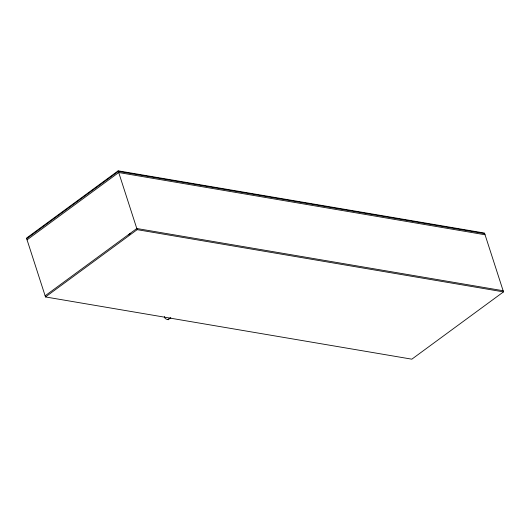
<?xml version="1.0" encoding="UTF-8"?>
<svg xmlns="http://www.w3.org/2000/svg" width="530" height="530" viewBox="0 0 530 530"><rect width="100%" height="100%" fill="white"/><g stroke="black" fill="none" stroke-linecap="round" stroke-linejoin="round"><path stroke-width="0.79" d="M118.163 170.826L26.5 238.116L45.501 296.946L411.837 359.174L503.5 291.884L484.5 233.054L118.163 170.826L137.164 229.656L503.5 291.884M26.686 238.685L118.349 171.395L484.685 233.624M27.05 239.832L118.72 172.535L485.049 234.763M45.13 295.806L136.8 228.51L503.129 290.738M45.501 296.946L137.164 229.656M170.362 317.821L167.858 319.656L170.872 317.907M128.638 234.942A13.204 5.499 -17.9 0 1 130.353 233.472M168.368 319.742A13.204 5.499 -17.9 0 1 164.459 316.549"/></g></svg>
